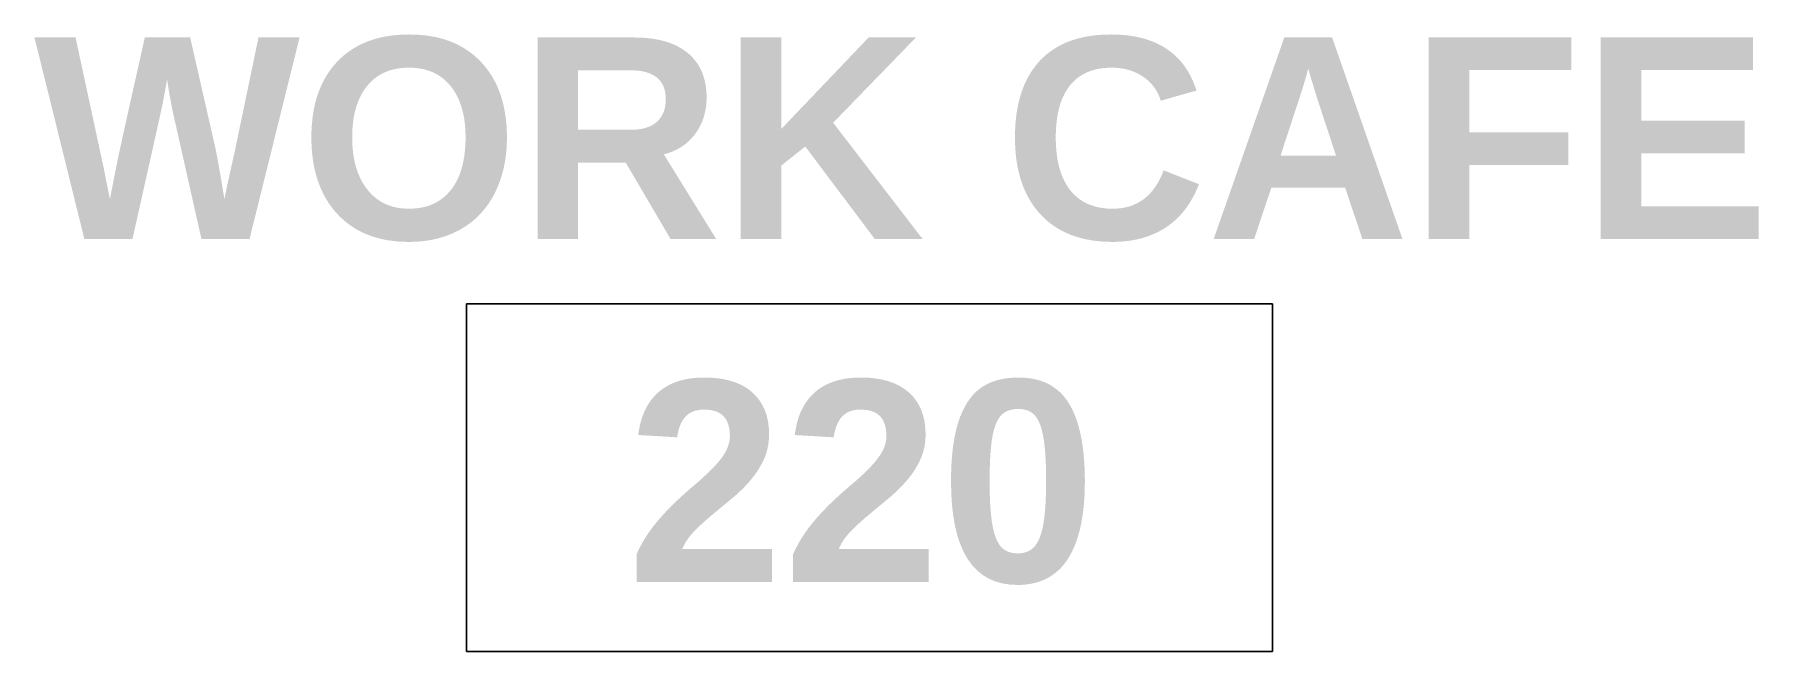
# Model space of a CAD drawing. Header units: inches. Extents: x 29752 to 32426, y -178 to 5722.
# Drawn here: x 31400.8 to 31477.8, y 4495.4 to 4522.9 of the extents above; entities that cross this region are included whole.
import ezdxf

# ---------------------------------------------------------------- set-up
doc = ezdxf.new("R2010")
doc.units = ezdxf.units.IN
doc.header["$MEASUREMENT"] = 0
doc.layers.add('A-AREA-IDEN', color=2, linetype='Continuous', lineweight=9)
doc.styles.add('Swis721 Lt BT_B', font='', dxfattribs={"height": 9})
doc.styles.get('Swis721 Lt BT_B').set_extended_font_data('Swis721 Lt BT', bold=True)

# ---------------------------------------------------------------- blocks, each defined once
blk = doc.blocks.new('Room Tag - Room Name and Number-3379422-FIRST FLOOR')
at = {"layer": 'A-AREA-IDEN'}
for p, q in [((-0.18806, -0.16357), (-0.18806, -0.00182)), ((-0.18806, -0.00182), (0.18694, -0.00182)), ((0.18694, -0.00182), (-0.18806, -0.00182)), ((-0.18806, -0.00182), (-0.18806, -0.16357)), ((0.18694, -0.00182), (0.18694, -0.16357)), ((0.18694, -0.16357), (0.18694, -0.00182)), ((0.18694, -0.16357), (-0.18806, -0.16357)), ((-0.18806, -0.16357), (0.18694, -0.16357))]:
    blk.add_line(p, q, dxfattribs=at)

msp = doc.modelspace()

# ---------------------------------------------------------------- block references
at = {"layer": 'A-AREA-IDEN', "xscale": 95.99999999999994, "yscale": 95.99999999999994, "zscale": 95.99999999999994}
msp.add_blockref('Room Tag - Room Name and Number-3379422-FIRST FLOOR', (31438.112, 4511.092), dxfattribs=at)

# ---------------------------------------------------------------- texts
at = {"layer": 'A-AREA-IDEN', "char_height": 9, "attachment_point": 1, "style": 'Swis721 Lt BT_B'}
for s, insert, width in [('WORK CAFE', (31400.743, 4522.809), 90.294), ('220', (31427.216, 4507.49), 25.452)]:
    msp.add_mtext(s, dxfattribs=dict(at, insert=insert, width=width))

doc.saveas('drawing.dxf')
